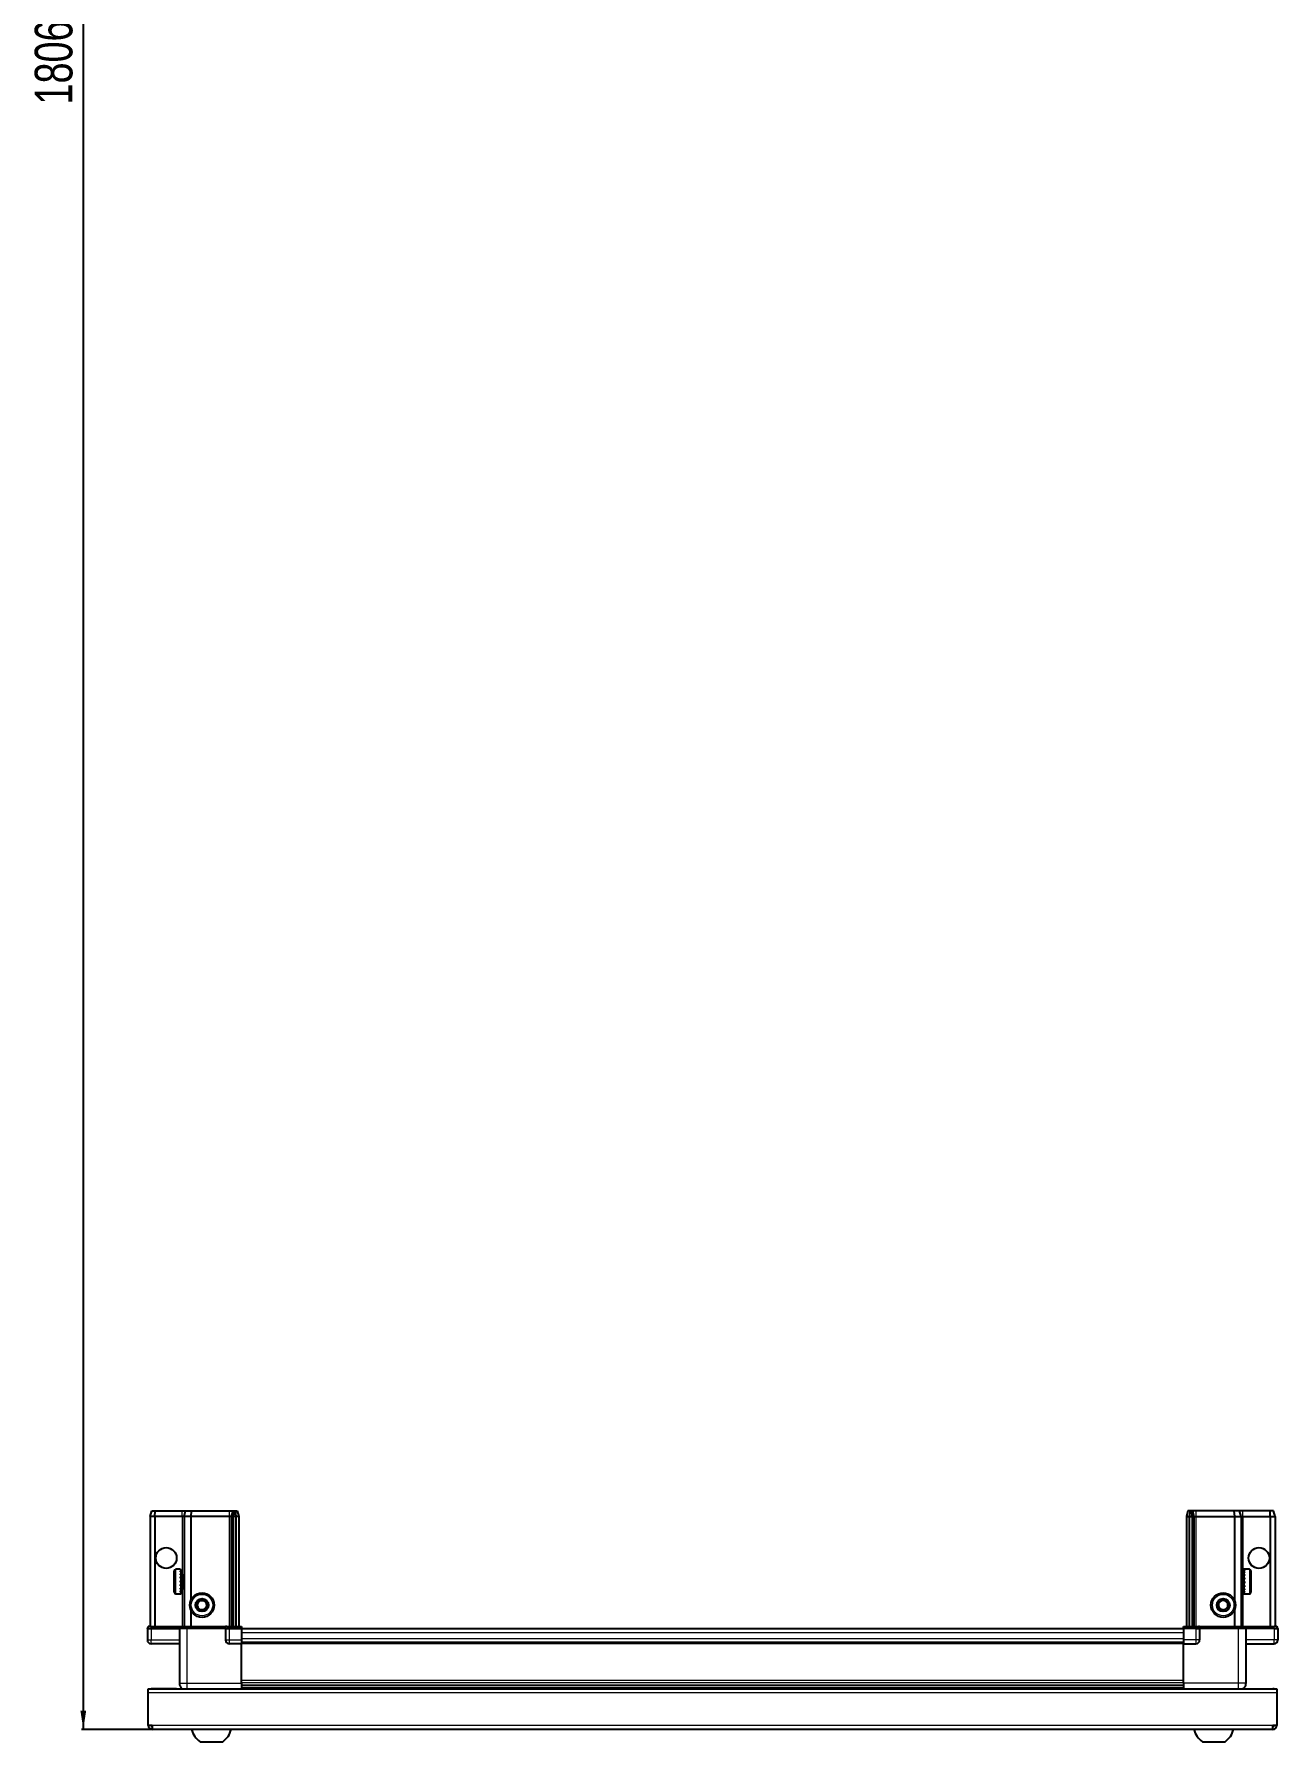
# Model space of a CAD drawing. Header units: millimetres. Extents: x 899 to 4306, y -908 to 2009.
# Drawn here: x 963 to 1623, y -908 to -1 of the extents above; entities that cross this region are included whole.
import ezdxf

# ---------------------------------------------------------------- set-up
doc = ezdxf.new("R2010")
doc.units = ezdxf.units.MM
doc.layers.add('FORMAT', color=7, linetype='Continuous')
doc.styles.add('SLDTEXTSTYLE0', font='TXT', dxfattribs={"width": 0.75})
doc.dimstyles.new('SLDDIMSTYLE0', dxfattribs={"dimtxt": 20, "dimasz": 10, "dimexe": 0, "dimexo": 0.0625, "dimgap": 5, "dimtad": 2, "dimdec": 1, "dimrnd": 1e-09, "dimzin": 12, "dimdsep": 46, "dimtxsty": 'SLDTEXTSTYLE0', "dimsah": 1, "dimcen": 0.09, "dimadec": 0, "dimazin": 3, "dimtfac": 1, "dimtofl": 0, "dimtmove": 0, "dimatfit": 3, "dimfxl": 0, "dimfrac": 2, "dimtolj": 1, "dimtzin": 12, "dimarcsym": 0})

# ---------------------------------------------------------------- blocks, each defined once
blk = doc.blocks.new('_D_8')
at = {"layer": 'FORMAT'}
for p, q in [((1108.46, 905.76), (988.47, 905.76)), ((989.47, 905.76), (989.47, -900.94)), ((1026.06, -900.94), (988.47, -900.94))]:
    blk.add_line(p, q, dxfattribs=at)
for points in [[(989.47, 905.76), (987.93, 895.76), (991.01, 895.76)], [(989.47, -900.94), (991.01, -890.94), (987.93, -890.94)]]:
    blk.add_solid(points, dxfattribs=at)
at = {"layer": 'FORMAT', "insert": (963.69, -38.23), "char_height": 20, "attachment_point": 1, "rotation": 90, "style": 'SLDTEXTSTYLE0'}
blk.add_mtext('1806,7', dxfattribs=at)

msp = doc.modelspace()

# ---------------------------------------------------------------- linework, layer by layer
at = {"color": 7, "linetype": 'Continuous', "lineweight": 25}
for p, q in [((1024.97, -787.94), (1025.77, -784.94)), ((1027.47, -787.94), (1024.97, -787.94)), ((1024.97, -787.94), (1024.97, -846.24)), ((1025.77, -784.94), (1027.63, -784.94)), ((1027.47, -787.94), (1027.63, -784.94)), ((1041.97, -787.94), (1027.47, -787.94)), ((1027.47, -787.94), (1027.47, -846.24)), ((1027.63, -784.94), (1041.97, -784.94)), ((1041.97, -784.94), (1043.77, -784.94)), ((1042.97, -787.94), (1041.97, -787.94)), ((1042.97, -787.94), (1043.77, -784.94)), ((1046.47, -787.94), (1042.97, -787.94)), ((1042.97, -787.94), (1042.97, -846.24)), ((1043.77, -784.94), (1046.8, -784.94)), ((1046.8, -784.94), (1046.47, -787.94)), ((1066.97, -787.94), (1046.47, -787.94)), ((1046.47, -787.94), (1046.47, -832.44)), ((1046.8, -784.94), (1066.97, -784.94)), ((1066.97, -784.94), (1068.77, -784.94)), ((1067.97, -787.94), (1066.97, -787.94)), ((1068.77, -784.94), (1067.97, -787.94)), ((1068.97, -787.94), (1067.97, -787.94)), ((1067.97, -787.94), (1067.97, -846.24)), ((1068.77, -784.94), (1069.51, -784.94)), ((1069.51, -784.94), (1068.97, -787.94)), ((1070.47, -787.94), (1068.97, -787.94)), ((1068.97, -787.94), (1068.97, -846.24)), ((1069.51, -784.94), (1070.02, -784.94)), ((1070.02, -784.94), (1070.47, -787.94)), ((1070.02, -784.94), (1071.17, -784.94)), ((1071.97, -787.94), (1070.47, -787.94)), ((1070.47, -787.94), (1070.47, -846.24)), ((1071.17, -784.94), (1071.97, -787.94)), ((1071.97, -787.94), (1071.97, -846.24)), ((1575.77, -784.94), (1574.97, -787.94)), ((1574.97, -787.94), (1576.47, -787.94)), ((1574.97, -787.94), (1574.97, -846.24)), ((1576.93, -784.94), (1575.77, -784.94)), ((1576.93, -784.94), (1576.47, -787.94)), ((1576.47, -787.94), (1577.97, -787.94)), ((1576.47, -787.94), (1576.47, -846.24)), ((1577.43, -784.94), (1576.93, -784.94)), ((1577.43, -784.94), (1577.97, -787.94)), ((1578.17, -784.94), (1577.43, -784.94)), ((1577.97, -787.94), (1577.97, -846.24)), ((1577.97, -787.94), (1578.97, -787.94)), ((1578.17, -784.94), (1578.97, -787.94)), ((1579.97, -784.94), (1578.17, -784.94)), ((1578.97, -787.94), (1578.97, -846.24)), ((1578.97, -787.94), (1579.97, -787.94)), ((1600.14, -784.94), (1579.97, -784.94)), ((1579.97, -787.94), (1600.47, -787.94)), ((1600.14, -784.94), (1600.47, -787.94)), ((1603.17, -784.94), (1600.14, -784.94)), ((1600.47, -787.94), (1600.47, -832.44)), ((1600.47, -787.94), (1603.97, -787.94)), ((1603.97, -787.94), (1603.17, -784.94)), ((1604.97, -784.94), (1603.17, -784.94)), ((1603.97, -787.94), (1603.97, -846.24)), ((1603.97, -787.94), (1604.97, -787.94)), ((1619.32, -784.94), (1604.97, -784.94)), ((1604.97, -787.94), (1619.47, -787.94)), ((1619.47, -787.94), (1619.32, -784.94)), ((1621.17, -784.94), (1619.32, -784.94)), ((1619.47, -787.94), (1621.97, -787.94)), ((1619.47, -787.94), (1619.47, -846.24)), ((1621.97, -787.94), (1621.17, -784.94)), ((1621.97, -787.94), (1621.97, -846.24)), ((1040.97, -815.94), (1038.57, -815.94)), ((1040.97, -815.94), (1040.97, -815.95)), ((1040.97, -815.95), (1041.47, -815.95)), ((1041.47, -816.13), (1041.47, -815.95)), ((1608.37, -815.94), (1605.47, -815.94)), ((1605.97, -815.94), (1605.47, -815.94)), ((1605.47, -815.94), (1605.47, -815.99)), ((1605.97, -815.99), (1605.97, -815.94)), ((1037.77, -828.14), (1037.77, -816.74)), ((1040.97, -816.13), (1041.47, -816.13)), ((1040.97, -816.13), (1040.97, -816.35)), ((1040.97, -816.35), (1041.47, -816.35)), ((1040.97, -816.93), (1041.47, -816.93)), ((1040.97, -816.93), (1040.97, -817.35)), ((1040.97, -817.35), (1041.47, -817.35)), ((1040.97, -818.26), (1041.47, -818.26)), ((1040.97, -818.26), (1040.97, -818.85)), ((1040.97, -818.85), (1041.47, -818.85)), ((1040.97, -820), (1041.47, -820)), ((1040.97, -820), (1040.97, -820.7)), ((1040.97, -820.7), (1041.47, -820.7)), ((1040.97, -821.99), (1041.47, -821.99)), ((1040.97, -821.99), (1040.97, -822.72)), ((1040.97, -822.13), (1041.47, -822.13)), ((1040.97, -822.63), (1041.47, -822.63)), ((1040.97, -822.72), (1041.47, -822.72)), ((1040.97, -824.01), (1041.47, -824.01)), ((1040.97, -824.01), (1040.97, -824.72)), ((1040.97, -824.72), (1041.47, -824.72)), ((1041.47, -816.35), (1041.47, -816.13)), ((1041.47, -816.93), (1041.47, -816.35)), ((1041.47, -817.35), (1041.47, -816.93)), ((1041.47, -818.26), (1041.47, -817.35)), ((1041.57, -818.04), (1041.47, -818.04)), ((1041.47, -818.85), (1041.47, -818.26)), ((1041.47, -820), (1041.47, -818.85)), ((1041.47, -820.7), (1041.47, -820)), ((1041.47, -821.99), (1041.47, -820.7)), ((1041.47, -822.13), (1041.47, -821.99)), ((1041.47, -822.72), (1041.47, -822.63)), ((1041.47, -824.01), (1041.47, -822.72)), ((1041.47, -824.72), (1041.47, -824.01)), ((1041.47, -825.88), (1041.47, -824.72)), ((1041.57, -826.84), (1041.57, -818.04)), ((1042.45, -819.13), (1041.97, -818.44)), ((1041.97, -826.44), (1041.97, -818.44)), ((1042.94, -818.44), (1042.45, -819.13)), ((1042.45, -825.75), (1042.45, -819.13)), ((1042.97, -818.44), (1042.94, -818.44)), ((1042.94, -826.44), (1042.94, -818.44)), ((1604, -818.44), (1603.97, -818.44)), ((1604.49, -819.13), (1604, -818.44)), ((1604, -818.44), (1604, -826.44)), ((1604.97, -818.44), (1604.49, -819.13)), ((1604.49, -819.13), (1604.49, -825.75)), ((1604.97, -818.44), (1604.97, -826.44)), ((1605.47, -818.04), (1605.37, -818.04)), ((1605.37, -818.04), (1605.37, -826.84)), ((1605.47, -815.99), (1605.47, -816.27)), ((1605.97, -815.99), (1605.47, -815.99)), ((1605.97, -816.27), (1605.47, -816.27)), ((1605.47, -816.27), (1605.47, -816.55)), ((1605.97, -816.55), (1605.47, -816.55)), ((1605.47, -816.55), (1605.47, -817.21)), ((1605.97, -817.21), (1605.47, -817.21)), ((1605.47, -817.21), (1605.47, -817.68)), ((1605.47, -817.68), (1605.47, -818.66)), ((1605.97, -817.68), (1605.47, -817.68)), ((1605.97, -818.66), (1605.47, -818.66)), ((1605.47, -818.66), (1605.47, -819.28)), ((1605.47, -819.28), (1605.47, -820.48)), ((1605.97, -819.28), (1605.47, -819.28)), ((1605.97, -820.48), (1605.47, -820.48)), ((1605.47, -820.48), (1605.47, -821.11)), ((1605.97, -821.11), (1605.47, -821.11)), ((1605.47, -821.19), (1605.47, -822.49)), ((1605.97, -821.19), (1605.47, -821.19)), ((1605.97, -822.49), (1605.47, -822.49)), ((1605.97, -822.97), (1605.47, -822.97)), ((1605.47, -822.97), (1605.47, -823.23)), ((1605.47, -823.23), (1605.47, -824.5)), ((1605.97, -823.23), (1605.47, -823.23)), ((1605.97, -824.5), (1605.47, -824.5)), ((1605.47, -824.5), (1605.47, -825.18)), ((1605.97, -816.55), (1605.97, -816.27)), ((1605.97, -817.68), (1605.97, -817.21)), ((1605.97, -819.28), (1605.97, -818.66)), ((1605.97, -821.19), (1605.97, -820.48)), ((1605.97, -823.23), (1605.97, -822.49)), ((1605.97, -825.18), (1605.97, -824.5)), ((1609.17, -816.74), (1609.17, -828.14)), ((1038.57, -828.94), (1040.97, -828.94)), ((1040.97, -825.88), (1041.47, -825.88)), ((1040.97, -825.88), (1040.97, -826.49)), ((1040.97, -826.49), (1041.47, -826.49)), ((1040.97, -827.42), (1041.47, -827.42)), ((1040.97, -827.42), (1040.97, -827.86)), ((1040.97, -827.86), (1041.47, -827.86)), ((1040.97, -828.47), (1041.47, -828.47)), ((1040.97, -828.47), (1040.97, -828.7)), ((1040.97, -828.7), (1041.47, -828.7)), ((1040.97, -828.92), (1041.47, -828.92)), ((1040.97, -828.92), (1040.97, -828.94)), ((1040.97, -828.93), (1041.47, -828.93)), ((1041.47, -826.49), (1041.47, -825.88)), ((1041.47, -827.42), (1041.47, -826.49)), ((1041.47, -826.84), (1041.57, -826.84)), ((1041.47, -827.86), (1041.47, -827.42)), ((1041.47, -828.47), (1041.47, -827.86)), ((1041.47, -828.7), (1041.47, -828.47)), ((1041.47, -828.92), (1041.47, -828.7)), ((1041.47, -828.93), (1041.47, -828.92)), ((1041.97, -826.44), (1042.45, -825.75)), ((1042.45, -825.75), (1042.94, -826.44)), ((1042.94, -826.44), (1042.97, -826.44)), ((1603.97, -826.44), (1604, -826.44)), ((1604, -826.44), (1604.49, -825.75)), ((1604.49, -825.75), (1604.97, -826.44)), ((1605.37, -826.84), (1605.47, -826.84)), ((1605.47, -825.18), (1605.47, -826.3)), ((1605.97, -825.18), (1605.47, -825.18)), ((1605.97, -826.3), (1605.47, -826.3)), ((1605.47, -826.3), (1605.47, -826.87)), ((1605.47, -826.87), (1605.47, -827.73)), ((1605.97, -826.87), (1605.47, -826.87)), ((1605.97, -827.73), (1605.47, -827.73)), ((1605.47, -827.73), (1605.47, -828.12)), ((1605.47, -828.12), (1605.47, -828.64)), ((1605.97, -828.12), (1605.47, -828.12)), ((1605.97, -828.64), (1605.47, -828.64)), ((1605.47, -828.64), (1605.47, -828.82)), ((1605.47, -828.82), (1605.47, -828.94)), ((1605.97, -828.82), (1605.47, -828.82)), ((1605.47, -828.94), (1608.37, -828.94)), ((1605.97, -826.87), (1605.97, -826.3)), ((1605.97, -828.12), (1605.97, -827.73)), ((1605.97, -828.82), (1605.97, -828.64)), ((1046.47, -837.44), (1046.47, -846.24)), ((1600.47, -837.44), (1600.47, -846.24)), ((1023.97, -846.24), (1023.47, -847.11)), ((1023.47, -847.44), (1023.47, -847.11)), ((1023.47, -847.44), (1025.47, -847.44)), ((1023.47, -847.44), (1023.47, -853.44)), ((1025.47, -846.24), (1023.97, -846.24)), ((1025.47, -846.24), (1040.27, -846.24)), ((1040.27, -847.44), (1025.47, -847.44)), ((1025.47, -847.44), (1040.27, -847.44)), ((1040.27, -846.24), (1040.47, -846.24)), ((1040.47, -847.44), (1040.27, -847.44)), ((1040.47, -847.44), (1040.47, -846.24)), ((1040.47, -846.24), (1044.47, -846.24)), ((1044.47, -847.44), (1040.47, -847.44)), ((1040.47, -847.44), (1040.47, -876.44)), ((1044.47, -846.24), (1064.77, -846.24)), ((1064.77, -847.44), (1044.47, -847.44)), ((1064.77, -846.24), (1064.97, -846.24)), ((1064.97, -847.44), (1064.77, -847.44)), ((1064.97, -847.44), (1064.97, -846.24)), ((1065.65, -846.24), (1064.97, -846.24)), ((1064.97, -847.44), (1066.97, -847.44)), ((1064.97, -847.44), (1064.97, -853.44)), ((1065.65, -846.24), (1073.47, -846.24)), ((1073.47, -847.11), (1066.97, -847.11)), ((1073.47, -847.44), (1066.97, -847.44)), ((1066.97, -847.44), (1073.47, -847.44)), ((1073.47, -846.24), (1073.47, -847.11)), ((1073.47, -847.11), (1073.47, -847.11)), ((1073.47, -847.44), (1073.47, -847.11)), ((1073.47, -847.44), (1073.47, -847.44)), ((1073.47, -847.44), (1073.47, -853.44)), ((1573.47, -847.59), (1073.47, -847.59)), ((1573.47, -846.24), (1581.29, -846.24)), ((1573.47, -847.11), (1573.47, -846.24)), ((1573.47, -847.44), (1573.47, -847.11)), ((1579.97, -847.11), (1573.47, -847.11)), ((1579.97, -847.44), (1573.47, -847.44)), ((1573.47, -847.44), (1573.47, -853.44)), ((1579.97, -847.44), (1581.97, -847.44)), ((1581.97, -847.44), (1579.97, -847.44)), ((1581.97, -846.24), (1581.29, -846.24)), ((1581.97, -847.44), (1581.97, -846.24)), ((1581.97, -846.24), (1582.17, -846.24)), ((1582.17, -847.44), (1581.97, -847.44)), ((1581.97, -847.44), (1581.97, -853.44)), ((1582.17, -846.24), (1602.47, -846.24)), ((1602.47, -847.44), (1582.17, -847.44)), ((1602.47, -846.24), (1606.47, -846.24)), ((1606.47, -847.44), (1602.47, -847.44)), ((1606.47, -847.44), (1606.47, -846.24)), ((1606.47, -846.24), (1606.67, -846.24)), ((1606.67, -847.44), (1606.47, -847.44)), ((1606.47, -847.44), (1606.47, -876.44)), ((1606.67, -846.24), (1621.47, -846.24)), ((1621.47, -847.44), (1606.67, -847.44)), ((1622.97, -846.24), (1621.47, -846.24)), ((1621.47, -847.44), (1623.47, -847.44)), ((1623.47, -847.11), (1622.97, -846.24)), ((1623.47, -847.11), (1622.97, -846.24)), ((1623.47, -847.44), (1623.47, -847.11)), ((1623.47, -847.44), (1623.47, -847.11)), ((1623.47, -847.44), (1623.47, -847.44)), ((1623.47, -847.44), (1623.47, -853.44)), ((1040.47, -855.44), (1025.47, -855.44)), ((1073.47, -855.44), (1066.97, -855.44)), ((1073.47, -853.44), (1073.47, -855.44)), ((1573.47, -854.79), (1073.47, -854.79)), ((1073.47, -876.44), (1073.47, -855.44)), ((1573.47, -853.44), (1573.47, -855.44)), ((1573.47, -855.44), (1579.97, -855.44)), ((1573.47, -876.44), (1573.47, -855.44)), ((1606.47, -855.44), (1621.47, -855.44)), ((1023.97, -879.44), (1622.97, -879.44)), ((1023.97, -881.54), (1023.97, -879.44)), ((1038.97, -879.34), (1026.07, -879.34)), ((1038.97, -879.34), (1038.97, -879.44)), ((1073.47, -877.46), (1573.47, -877.46)), ((1073.47, -877.5), (1573.47, -877.5)), ((1097.35, -879.29), (1073.47, -879.29)), ((1091.97, -879.44), (1091.97, -879.29)), ((1092.01, -879.44), (1092.01, -879.29)), ((1092.28, -879.44), (1092.28, -879.29)), ((1092.54, -879.44), (1092.54, -879.29)), ((1093.19, -879.44), (1093.19, -879.29)), ((1093.66, -879.44), (1093.66, -879.29)), ((1094.62, -879.44), (1094.62, -879.29)), ((1095.24, -879.44), (1095.24, -879.29)), ((1096.43, -879.44), (1096.43, -879.29)), ((1097.09, -879.44), (1097.09, -879.29)), ((1097.14, -879.44), (1097.14, -879.29)), ((1098.44, -879.29), (1097.35, -879.29)), ((1099.17, -879.29), (1098.44, -879.29)), ((1098.44, -879.44), (1098.44, -879.29)), ((1098.44, -879.29), (1098.44, -879.29)), ((1098.45, -879.44), (1098.45, -879.29)), ((1098.95, -879.44), (1098.95, -879.29)), ((1099.17, -879.44), (1099.17, -879.29)), ((1099.59, -879.29), (1099.17, -879.29)), ((1099.17, -879.29), (1099.17, -879.29)), ((1547.35, -879.29), (1099.59, -879.29)), ((1100.45, -879.44), (1100.45, -879.29)), ((1101.14, -879.44), (1101.14, -879.29)), ((1102.26, -879.44), (1102.26, -879.29)), ((1102.84, -879.44), (1102.84, -879.29)), ((1103.71, -879.44), (1103.71, -879.29)), ((1104.11, -879.44), (1104.11, -879.29)), ((1104.64, -879.44), (1104.64, -879.29)), ((1104.83, -879.44), (1104.83, -879.29)), ((1104.97, -879.44), (1104.97, -879.29)), ((1541.97, -879.44), (1541.97, -879.29)), ((1542.14, -879.44), (1542.14, -879.29)), ((1542.35, -879.44), (1542.35, -879.29)), ((1542.91, -879.44), (1542.91, -879.29)), ((1543.33, -879.44), (1543.33, -879.29)), ((1544.23, -879.44), (1544.23, -879.29)), ((1544.82, -879.44), (1544.82, -879.29)), ((1545.96, -879.44), (1545.96, -879.29)), ((1546.66, -879.44), (1546.66, -879.29)), ((1547.93, -879.29), (1547.35, -879.29)), ((1547.93, -879.44), (1547.93, -879.29)), ((1547.94, -879.29), (1547.93, -879.29)), ((1548.67, -879.29), (1547.94, -879.29)), ((1548.11, -879.44), (1548.11, -879.29)), ((1548.61, -879.44), (1548.61, -879.29)), ((1548.67, -879.44), (1548.67, -879.29)), ((1549.7, -879.29), (1548.67, -879.29)), ((1548.67, -879.29), (1548.67, -879.29)), ((1573.47, -879.29), (1549.59, -879.29)), ((1549.96, -879.44), (1549.96, -879.29)), ((1550.67, -879.44), (1550.67, -879.29)), ((1551.84, -879.44), (1551.84, -879.29)), ((1552.45, -879.44), (1552.45, -879.29)), ((1553.4, -879.44), (1553.4, -879.29)), ((1553.85, -879.44), (1553.85, -879.29)), ((1554.47, -879.44), (1554.47, -879.29)), ((1554.71, -879.44), (1554.71, -879.29)), ((1554.95, -879.44), (1554.95, -879.29)), ((1554.97, -879.44), (1554.97, -879.29)), ((1607.97, -879.34), (1620.87, -879.34)), ((1607.97, -879.34), (1607.97, -879.44)), ((1622.97, -879.44), (1622.97, -881.54)), ((1023.97, -898.84), (1023.97, -881.54)), ((1622.97, -881.54), (1622.97, -898.84)), ((1026.07, -898.84), (1023.97, -898.84)), ((1026.07, -898.84), (1026.07, -900.94)), ((1620.87, -900.94), (1026.07, -900.94)), ((1622.97, -898.84), (1620.87, -898.84)), ((1620.87, -900.94), (1620.87, -898.84)), ((1051.47, -907.54), (1063.47, -907.54)), ((1583.47, -907.54), (1595.47, -907.54))]:
    msp.add_line(p, q, dxfattribs=at)
at = {"color": 8, "linetype": 'Continuous', "lineweight": 18}
for p, q in [((1041.97, -787.94), (1041.97, -784.94)), ((1041.97, -787.94), (1041.97, -818.44)), ((1066.97, -784.94), (1066.97, -787.94)), ((1066.97, -787.94), (1066.97, -846.24)), ((1579.97, -784.94), (1579.97, -787.94)), ((1579.97, -787.94), (1579.97, -846.24)), ((1604.97, -787.94), (1604.97, -784.94)), ((1604.97, -787.94), (1604.97, -818.44)), ((1038.57, -828.94), (1038.57, -815.94)), ((1608.37, -815.94), (1608.37, -828.94)), ((1041.97, -826.44), (1041.97, -846.24)), ((1604.97, -826.44), (1604.97, -846.24)), ((1025.47, -847.44), (1025.47, -846.24)), ((1025.47, -847.44), (1025.47, -853.44)), ((1040.27, -847.44), (1040.27, -846.24)), ((1044.47, -847.44), (1044.47, -846.24)), ((1044.47, -847.44), (1044.47, -876.44)), ((1064.77, -847.44), (1064.77, -846.24)), ((1066.97, -847.44), (1066.97, -847.11)), ((1066.97, -847.44), (1066.97, -853.44)), ((1073.47, -847.44), (1073.47, -847.11)), ((1573.47, -849.59), (1073.47, -849.59)), ((1579.97, -847.44), (1579.97, -847.11)), ((1579.97, -847.44), (1579.97, -853.44)), ((1582.17, -846.24), (1582.17, -847.44)), ((1602.47, -847.44), (1602.47, -846.24)), ((1602.47, -847.44), (1602.47, -876.44)), ((1606.67, -846.24), (1606.67, -847.44)), ((1621.47, -847.44), (1621.47, -846.24)), ((1621.47, -847.44), (1621.47, -853.44)), ((1023.47, -853.44), (1025.47, -853.44)), ((1025.47, -853.44), (1040.47, -853.44)), ((1025.47, -855.44), (1025.47, -853.44)), ((1064.97, -853.44), (1066.97, -853.44)), ((1066.97, -853.44), (1073.47, -853.44)), ((1066.97, -853.44), (1066.97, -855.44)), ((1573.47, -852.79), (1073.47, -852.79)), ((1573.47, -855.44), (1073.47, -855.44)), ((1579.97, -853.44), (1573.47, -853.44)), ((1581.97, -853.44), (1579.97, -853.44)), ((1579.97, -853.44), (1579.97, -855.44)), ((1621.47, -853.44), (1606.47, -853.44)), ((1623.47, -853.44), (1621.47, -853.44)), ((1621.47, -855.44), (1621.47, -853.44)), ((1026.07, -879.44), (1026.07, -879.34)), ((1044.47, -876.44), (1073.47, -876.44)), ((1073.47, -874.84), (1573.47, -874.84)), ((1573.47, -876.26), (1073.47, -876.26)), ((1073.47, -878.7), (1573.47, -878.7)), ((1602.47, -876.44), (1573.47, -876.44)), ((1620.87, -879.44), (1620.87, -879.34)), ((1622.97, -881.54), (1023.97, -881.54)), ((1620.87, -898.84), (1026.07, -898.84))]:
    msp.add_line(p, q, dxfattribs=at)
at = {"color": 7, "linetype": 'Continuous', "lineweight": 25, "flags": 128}
for points in [[(1026.07, -879.34), (1025.66, -879.38), (1025.43, -879.44)], [(1621.51, -879.44), (1621.28, -879.38), (1620.87, -879.34)]]:
    msp.add_lwpolyline(points, dxfattribs=at)
at = {"color": 7, "linetype": 'Continuous', "lineweight": 25}
for centre, radius in [((1033.47, -809.94), 5.5), ((1613.47, -809.94), 5.5), ((1052.47, -834.94), 6.5), ((1052.47, -834.94), 3.46), ((1594.47, -834.94), 6.5), ((1594.47, -834.94), 3.46)]:
    msp.add_circle(centre, radius, dxfattribs=at)
at = {"color": 8, "linetype": 'Continuous', "lineweight": 18}
for centre in [(1052.47, -834.94), (1594.47, -834.94)]:
    msp.add_circle(centre, 5.7, dxfattribs=at)
at = {"color": 7, "linetype": 'Continuous', "lineweight": 25}
for centre, radius, start, end in [((1038.57, -816.74), 0.8, 90, 180), ((1608.37, -816.74), 0.8, 360, 90), ((1041.97, -818.04), 0.4, 180, 270), ((1604.97, -818.04), 0.4, 270, 0), ((1038.57, -828.14), 0.8, 180, 270), ((1041.97, -826.84), 0.4, 90, 180), ((1052.47, -834.94), 2.5, 147.37605, 207.37605), ((1052.47, -834.94), 2.5, 87.37605, 147.37605), ((1052.47, -834.94), 2.5, 27.37605, 87.37605), ((1052.47, -834.94), 2.5, 327.37605, 27.37605), ((1594.47, -834.94), 2.5, 134.67671, 194.67671), ((1594.47, -834.94), 2.5, 74.67671, 134.67671), ((1594.47, -834.94), 2.5, 14.67671, 74.67671), ((1604.97, -826.84), 0.4, 360, 90), ((1608.37, -828.14), 0.8, 270, 0), ((1052.47, -834.94), 2.5, 207.37605, 267.37605), ((1052.47, -834.94), 2.5, 267.37605, 327.37605), ((1594.47, -834.94), 2.5, 194.67671, 254.67671), ((1594.47, -834.94), 2.5, 254.67671, 314.67671), ((1594.47, -834.94), 2.5, 314.67671, 14.67671), ((1025.47, -853.44), 2, 180, 270), ((1066.97, -853.44), 2, 180, 270), ((1579.97, -853.44), 2, 270, 0), ((1621.47, -853.44), 2, 270, 0), ((1026.07, -898.84), 2.1, 180, 270), ((1026.07, -898.84), 0.6, 180, 270), ((1058.5, -897.92), 11.91, 194.70035, 233.8734), ((1056.45, -897.92), 11.91, 306.1266, 345.29965), ((1590.5, -897.92), 11.91, 194.70035, 233.8734), ((1588.45, -897.92), 11.91, 306.1266, 345.29965), ((1620.87, -898.84), 0.6, 270, 0), ((1620.87, -898.84), 2.1, 270, 0)]:
    msp.add_arc(centre, radius, start, end, dxfattribs=at)
for centre, start_param, end_param in [((1066.97, -843.64), 2.418858, 3.141593), ((1579.97, -843.64), 3.141593, 3.864327)]:
    msp.add_ellipse(centre, major_axis=(0, 3.46), ratio=0.57735, start_param=start_param, end_param=end_param, dxfattribs=at)
for points, knots in [([(1049.59, -834.81), (1049.86, -834.37), (1050.39, -833.56), (1050.9, -832.75), (1051.14, -832.38)], [0, 0, 0, 0, 0.534686, 1, 1, 1, 1]), ([(1051.14, -832.38), (1051.66, -832.4), (1052.62, -832.44), (1053.58, -832.49), (1054.03, -832.51)], [0, 0, 0, 0, 0.534686, 1, 1, 1, 1]), ([(1054.03, -832.51), (1054.19, -832.81), (1054.56, -833.55), (1055.02, -834.43), (1055.3, -834.96), (1055.35, -835.07)], [0, 0, 0, 0, 0.362901, 0.866875, 1, 1, 1, 1]), ([(1591.69, -834.18), (1592.05, -833.81), (1592.74, -833.14), (1593.42, -832.46), (1593.74, -832.15)], [0, 0, 0, 0, 0.534686, 1, 1, 1, 1]), ([(1593.74, -832.15), (1594.24, -832.28), (1595.17, -832.54), (1596.09, -832.79), (1596.52, -832.91)], [0, 0, 0, 0, 0.534686, 1, 1, 1, 1]), ([(1596.52, -832.91), (1596.56, -833.03), (1596.71, -833.61), (1596.96, -834.57), (1597.17, -835.37), (1597.25, -835.7)], [0, 0, 0, 0, 0.1331247, 0.6370994, 1, 1, 1, 1]), ([(1050.91, -837.37), (1050.86, -837.26), (1050.58, -836.73), (1050.12, -835.84), (1049.75, -835.11), (1049.59, -834.81)], [0, 0, 0, 0, 0.133125, 0.637099, 1, 1, 1, 1]), ([(1053.8, -837.5), (1053.28, -837.48), (1052.32, -837.44), (1051.36, -837.39), (1050.91, -837.37)], [0, 0, 0, 0, 0.534686, 1, 1, 1, 1]), ([(1055.35, -835.07), (1055.08, -835.51), (1054.56, -836.32), (1054.04, -837.13), (1053.8, -837.5)], [0, 0, 0, 0, 0.534686, 1, 1, 1, 1]), ([(1592.42, -836.97), (1592.33, -836.64), (1592.12, -835.84), (1591.87, -834.88), (1591.72, -834.3), (1591.69, -834.18)], [0, 0, 0, 0, 0.3629006, 0.8668753, 1, 1, 1, 1]), ([(1595.2, -837.73), (1594.7, -837.6), (1593.77, -837.34), (1592.85, -837.09), (1592.42, -836.97)], [0, 0, 0, 0, 0.534686, 1, 1, 1, 1]), ([(1597.25, -835.7), (1596.89, -836.07), (1596.2, -836.74), (1595.52, -837.42), (1595.2, -837.73)], [0, 0, 0, 0, 0.534686, 1, 1, 1, 1]), ([(1040.47, -876.44), (1040.52, -876.88), (1040.59, -877.56), (1041.02, -878.37), (1041.48, -878.93), (1041.88, -879.29), (1042.15, -879.42), (1042.19, -879.44)], [0, 0, 0, 0, 0.363018, 0.558438, 0.758004, 0.95757, 1, 1, 1, 1]), ([(1073.47, -876.44), (1073.47, -876.84), (1073.47, -877.63), (1073.47, -878.64), (1073.47, -879.27), (1073.47, -879.43), (1073.47, -879.44)], [0, 0, 0, 0, 0.32552, 0.65104, 0.97656, 1, 1, 1, 1]), ([(1573.47, -876.44), (1573.47, -876.84), (1573.47, -877.63), (1573.47, -878.64), (1573.47, -879.27), (1573.47, -879.43), (1573.47, -879.44)], [0, 0, 0, 0, 0.3255201, 0.6510403, 0.9765604, 1, 1, 1, 1]), ([(1606.47, -876.44), (1606.42, -876.88), (1606.35, -877.56), (1605.92, -878.37), (1605.46, -878.93), (1605.06, -879.29), (1604.8, -879.42), (1604.75, -879.44)], [0, 0, 0, 0, 0.363018, 0.558438, 0.758004, 0.95757, 1, 1, 1, 1])]:
    msp.add_open_spline(points, degree=3, knots=knots, dxfattribs=at)
at = {"color": 8, "linetype": 'Continuous', "lineweight": 18}
for points in [[(1040.47, -876.44), (1040.53, -876.44), (1040.65, -876.44), (1041.58, -876.44), (1042.9, -876.44), (1043.95, -876.44), (1044.47, -876.44)], [(1606.47, -876.44), (1606.41, -876.44), (1606.29, -876.44), (1605.37, -876.44), (1604.04, -876.44), (1602.99, -876.44), (1602.47, -876.44)]]:
    msp.add_open_spline(points, degree=3, dxfattribs=at)
for points in [[(1044.47, -876.44), (1044.47, -876.88), (1044.47, -877.56), (1044.47, -878.37), (1044.47, -878.93), (1044.47, -879.29), (1044.47, -879.42), (1044.47, -879.44)], [(1602.47, -876.44), (1602.47, -876.88), (1602.47, -877.56), (1602.47, -878.37), (1602.47, -878.93), (1602.47, -879.29), (1602.47, -879.42), (1602.47, -879.44)]]:
    msp.add_open_spline(points, degree=3, knots=[0, 0, 0, 0, 0.363018, 0.558438, 0.758004, 0.95757, 1, 1, 1, 1], dxfattribs=at)

# ---------------------------------------------------------------- dimensions: what is measured, and where the dimension line sits
at = {"layer": 'FORMAT'}
dim = msp.add_linear_dim(base=(989.47, -900.94), p1=(1108.47, 905.76), p2=(1026.07, -900.94), angle=90, dimstyle='SLDDIMSTYLE0', dxfattribs=at)
dim.commit()
dim.dimension.update_dxf_attribs({"geometry": '_D_8', "text_midpoint": (989.47, 2.41), "dimtype": 160})

doc.saveas('drawing.dxf')
